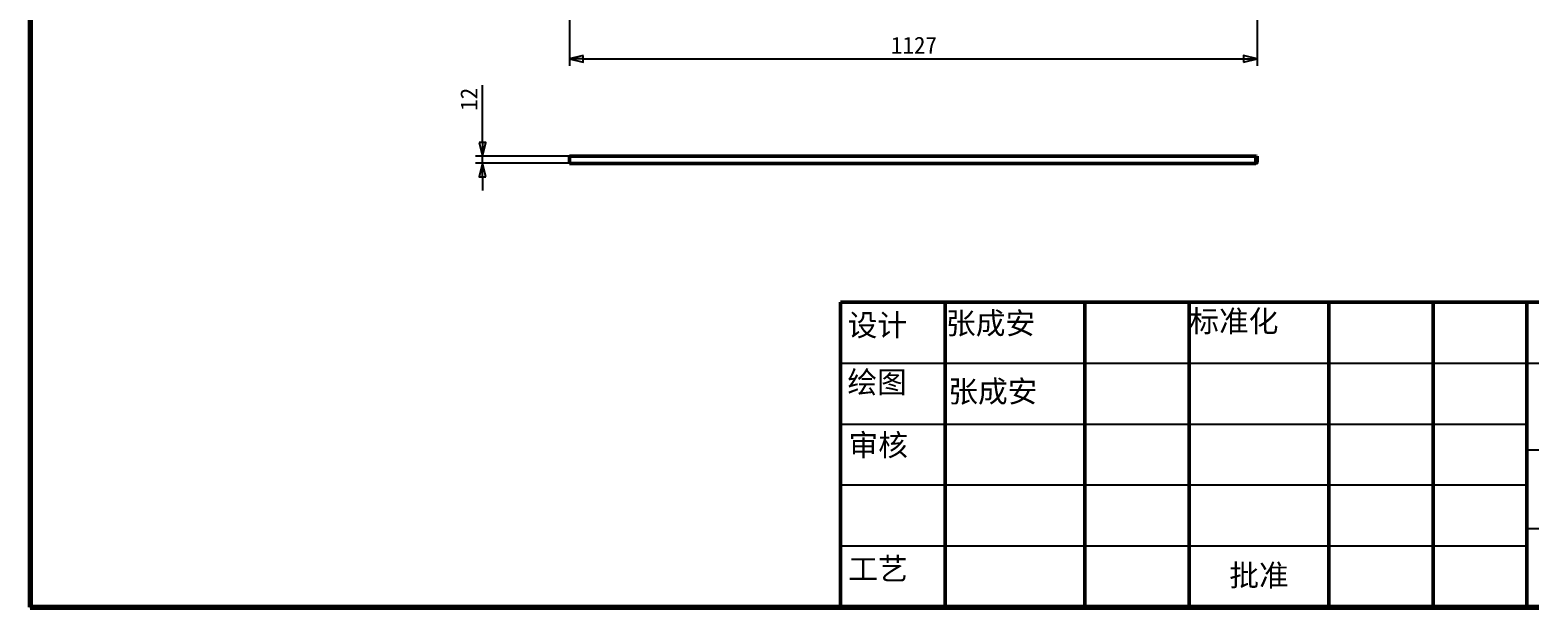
# Model space of a CAD drawing. Header units: millimetres. Extents: x 1521 to 290450, y -90694 to 6693.
# Drawn here: x 2368 to 4826, y -5627 to -4681 of the extents above; entities that cross this region are included whole.
import ezdxf
from ezdxf.enums import TextEntityAlignment as Align

# ---------------------------------------------------------------- set-up
doc = ezdxf.new("R2010")
doc.units = ezdxf.units.MM
for name, color, linetype, lineweight in [('可见 (ISO)', 7, 'Continuous', 50), ('图框 (ISO)', 7, 'Continuous', 70), ('标题 (ISO)', 7, 'Continuous', 50)]:
    doc.layers.add(name, color=color, linetype=linetype, lineweight=lineweight)
doc.layers.add('尺寸 (ISO)', color=5, linetype='Continuous', lineweight=25, true_color=0x0000ff)
doc.styles.add('文本样式19', font='tahoma.ttf')
doc.styles.add('文本样式91', font='simfang.ttf')
doc.styles.add('注释文本 (ISO)', font='simfang.ttf')
doc.dimstyles.new('默认 (GB)', dxfattribs={"dimscale": 11.111111, "dimtxt": 2.5, "dimasz": 2, "dimexe": 1, "dimexo": 0, "dimgap": 0.75, "dimtad": 1, "dimtoh": 1, "dimrnd": 1e-08, "dimdsep": 46, "dimtxsty": '注释文本 (ISO)', "dimblk": 'Filled-2', "dimcen": 0.09, "dimdle": 10, "dimclrd": 256, "dimclre": 256, "dimclrt": 256, "dimaunit": 1, "dimadec": 3, "dimazin": 2, "dimtfac": 0.52, "dimtmove": 0, "dimatfit": 3, "dimldrblk": 'Filled-1', "dimfxl": 0, "dimtolj": 1, "dimlwd": -1, "dimlwe": -1, "dimarcsym": 0})

# ---------------------------------------------------------------- blocks, each defined once
blk = doc.blocks.new('图框 A3-A4')
at = {"layer": '图框 (ISO)'}
for p, q in [((10, 200), (10, 10)), ((10, 10), (287, 10))]:
    blk.add_line(p, q, dxfattribs=at)
blk = doc.blocks.new('标题栏 GB1')
at = {"layer": '标题 (ISO)'}
for p, q in [((194.57, 65.23), (194.57, 72.23)), ((194.57, 72.23), (378.57, 72.23)), ((206.57, 65.23), (206.57, 72.23)), ((222.57, 65.23), (222.57, 72.23)), ((234.57, 65.23), (234.57, 72.23)), ((250.57, 65.23), (250.57, 72.23)), ((262.57, 65.23), (262.57, 72.23)), ((273.31, 65.23), (273.31, 72.23)), ((194.57, 37.23), (194.57, 65.23)), ((206.57, 37.23), (206.57, 65.23)), ((222.57, 44.23), (222.57, 65.23)), ((234.57, 37.23), (234.57, 65.23)), ((250.57, 37.23), (250.57, 65.23)), ((262.57, 37.23), (262.57, 65.23)), ((273.31, 65.23), (273.31, 37.23)), ((222.57, 44.23), (222.57, 37.23)), ((378.57, 37.23), (194.57, 37.23))]:
    blk.add_line(p, q, dxfattribs=at)
at = {"layer": '标题 (ISO)', "lineweight": 25}
for p, q in [((194.57, 65.23), (273.31, 65.23)), ((273.31, 65.23), (378.57, 65.23)), ((194.57, 58.23), (273.31, 58.23)), ((332.57, 55.23), (273.31, 55.23)), ((194.57, 51.23), (273.31, 51.23)), ((273.31, 46.23), (378.57, 46.23)), ((194.57, 44.23), (273.31, 44.23))]:
    blk.add_line(p, q, dxfattribs=at)
at = {"layer": '标题 (ISO)', "char_height": 2.5, "style": '注释文本 (ISO)'}
for s, insert, attachment_point in [('\\f仿宋|b0|i0;设计', (195.38, 70.83), 1), ('张成安', (206.66, 71.05), 1), ('\\f仿宋|b0|i0;标准化', (234.57, 71.28), 1), ('\\f仿宋|b0|i0;绘图', (195.35, 64.28), 1), ('张成安', (206.92, 63.22), 1), ('\\f仿宋|b0|i0;审核', (195.48, 57.07), 1), ('\\f仿宋|b0|i0;批准', (242.57, 40.73), 5)]:
    blk.add_mtext(s, dxfattribs=dict(at, insert=insert, attachment_point=attachment_point))
at = {"layer": '标题 (ISO)', "insert": (195.45, 42.85), "char_height": 2.5, "width": 7.4854, "attachment_point": 1, "style": '注释文本 (ISO)'}
blk.add_mtext('\\f仿宋|b0|i0;工艺', dxfattribs=at)
at = {"layer": '标题 (ISO)'}
for tag, p, height, style in [('材料_001', (273.82, 56.78), 2.5, '注释文本 (ISO)'), ('零件代号_001', (297.34, 38.19), 2, '文本样式91'), ('描述_001', (333.22, 38.74), 2, '文本样式91')]:
    blk.add_attdef(tag, p, '', height=height, dxfattribs=dict(at, style=style))
at = {"layer": '标题 (ISO)', "style": '文本样式91'}
blk.add_attdef('热处理', text='', height=2, dxfattribs=at).set_placement((318.2, 50.63), align=Align.TOP_LEFT)
at = {"layer": '标题 (ISO)', "style": '文本样式19'}
for tag, p in [('工程核准人', (256.57, 40.73)), ('工程批准日期', (267.94, 40.73))]:
    blk.add_attdef(tag, text='', height=1, dxfattribs=at).set_placement(p, align=Align.MIDDLE_CENTER)
blk = doc.blocks.new('Filled-2')
at = {"color": 0}
for p, q in [((0, 0), (-1, 0.25)), ((-1, 0.25), (-1, -0.25)), ((-1, 0), (0, 0)), ((-1, -0.25), (0, 0))]:
    blk.add_line(p, q, dxfattribs=at)
at = {"color": 0, "flags": 128}
blk.add_lwpolyline([(-1, -0.25), (0, 0), (-1, 0.25), (-1, -0.25)], dxfattribs=at)
at = {"color": 0}
blk.add_solid([(-1, -0.25), (0, 0), (-1, 0.25), (-1, -0.25)], dxfattribs=at)
blk = doc.blocks.new('*D169')
at = {"layer": 'Defpoints', "color": 0, "transparency": 16777216}
for p in [(3252.2, -4097.3), (4379.2, -4097.3), (4379.2, -4728.4)]:
    blk.add_point(p, dxfattribs=at)
at = {"layer": '尺寸 (ISO)', "transparency": 16777216}
for p, q in [((3252.2, -4097.3), (3252.2, -4739.5)), ((4379.2, -4097.3), (4379.2, -4739.5)), ((3274.5, -4728.4), (4357, -4728.4))]:
    blk.add_line(p, q, dxfattribs=at)
at = {"layer": '尺寸 (ISO)', "transparency": 16777216, "xscale": 22.22222222222222, "yscale": 22.22222222222222, "zscale": 22.22222222222222, "rotation": 180}
blk.add_blockref('Filled-2', (3252.2, -4728.4), dxfattribs=at)
at = {"layer": '尺寸 (ISO)', "transparency": 16777216, "xscale": 22.22222222222222, "yscale": 22.22222222222222, "zscale": 22.22222222222222}
blk.add_blockref('Filled-2', (4379.2, -4728.4), dxfattribs=at)
at = {"layer": '尺寸 (ISO)', "transparency": 16777216, "insert": (3778.9, -4692), "char_height": 27.78, "attachment_point": 1, "style": '注释文本 (ISO)'}
blk.add_mtext('\\A1;1127', dxfattribs=at)
blk = doc.blocks.new('Filled-1')
at = {"color": 0}
for p, q in [((0, 0), (-1, 0.125)), ((-1, 0.125), (-1, -0.125)), ((-1, 0), (0, 0)), ((-1, -0.125), (0, 0))]:
    blk.add_line(p, q, dxfattribs=at)
at = {"color": 0, "flags": 128}
blk.add_lwpolyline([(-1, -0.125), (0, 0), (-1, 0.125), (-1, -0.125)], dxfattribs=at)
at = {"color": 0}
blk.add_solid([(-1, -0.125), (0, 0), (-1, 0.125), (-1, -0.125)], dxfattribs=at)
blk = doc.blocks.new('*D189')
at = {"layer": 'Defpoints', "color": 0, "transparency": 16777216}
for p in [(3252.2, -4887.6), (3109.4, -4899.6), (3252.2, -4899.6)]:
    blk.add_point(p, dxfattribs=at)
at = {"layer": '尺寸 (ISO)', "transparency": 16777216}
for p, q in [((3109.4, -4865.4), (3109.4, -4771.7)), ((3252.2, -4887.6), (3098.3, -4887.6)), ((3109.4, -4899.6), (3109.4, -4887.6)), ((3252.2, -4899.6), (3098.3, -4899.6)), ((3109.4, -4921.8), (3109.4, -4944.1))]:
    blk.add_line(p, q, dxfattribs=at)
at = {"layer": '尺寸 (ISO)', "transparency": 16777216, "xscale": 22.22222222222222, "yscale": 22.22222222222222, "zscale": 22.22222222222222}
for p, rotation in [((3109.4, -4887.6), 270), ((3109.4, -4899.6), 90)]:
    blk.add_blockref('Filled-2', p, dxfattribs=dict(at, rotation=rotation))
at = {"layer": '尺寸 (ISO)', "transparency": 16777216, "insert": (3073.3, -4813.5), "char_height": 27.78, "attachment_point": 1, "rotation": 90, "style": '注释文本 (ISO)'}
blk.add_mtext('\\A1;12', dxfattribs=at)

msp = doc.modelspace()

# ---------------------------------------------------------------- linework, layer by layer
msp.add_line((2367.9154, -5627.0721), (25519.491, -5627.0721))
at = {"layer": '可见 (ISO)'}
for p, q in [((3252.2492, -4897.2129), (3252.2492, -4887.6129)), ((3252.2492, -4887.6129), (4377.2007, -4887.6129)), ((4377.2007, -4887.6129), (4377.2007, -4897.2129)), ((4378.0492, -4897.2129), (4378.0492, -4887.6129)), ((4378.0492, -4887.6129), (4379.2492, -4887.6129)), ((4379.2492, -4897.2129), (4379.2492, -4887.6129)), ((3252.2492, -4897.2129), (3252.2492, -4899.6129)), ((4376.8492, -4899.6129), (3252.2492, -4899.6129)), ((4376.8492, -4899.6129), (4376.8492, -4897.2129)), ((4377.2007, -4897.2129), (4376.8492, -4897.2129)), ((4378.0492, -4897.2129), (4379.2492, -4897.2129))]:
    msp.add_line(p, q, dxfattribs=at)
for radius in [2.4, 1.2]:
    msp.add_arc((4376.8492, -4897.2129), radius, 270, 0, dxfattribs=at)

# ---------------------------------------------------------------- block references
at = {"xscale": 14.28571428571428, "yscale": 14.28571428571428, "zscale": 14.28571428571428}
for name, p in [('图框 A3-A4', (2225.0585, -5769.9292)), ('标题栏 GB1', (916.8994, -6158.8607))]:
    msp.add_blockref(name, p, dxfattribs=at)

# ---------------------------------------------------------------- dimensions: what is measured, and where the dimension line sits
at = {"layer": '尺寸 (ISO)'}
for base, p1, p2, angle, override, picture, middle in [((4379.2492, -4728.4356), (3252.2492, -4097.3268), (4379.2492, -4097.3268), 180, {"dimtoh": 0, "dimdec": 2, "dimtp": 0, "dimtm": 0, "dimtdec": 3, "dimtofl": 0, "dimatfit": 1}, '*D169', (3816.035, -4728.4356)), ((3109.3921, -4899.6129), (3252.2492, -4887.6129), (3252.2492, -4899.6129), 270, {"dimtoh": 0, "dimdec": 2, "dimtp": 0, "dimtm": 0, "dimtdec": 3, "dimtofl": 1, "dimatfit": 1}, '*D189', (3109.3921, -4796.7298))]:
    dim = msp.add_linear_dim(base=base, p1=p1, p2=p2, angle=angle, dimstyle='默认 (GB)', override=override, dxfattribs=at)
    dim.commit()
    dim.dimension.update_dxf_attribs({"geometry": picture, "text_midpoint": middle, "dimtype": 160})

doc.saveas('drawing.dxf')
